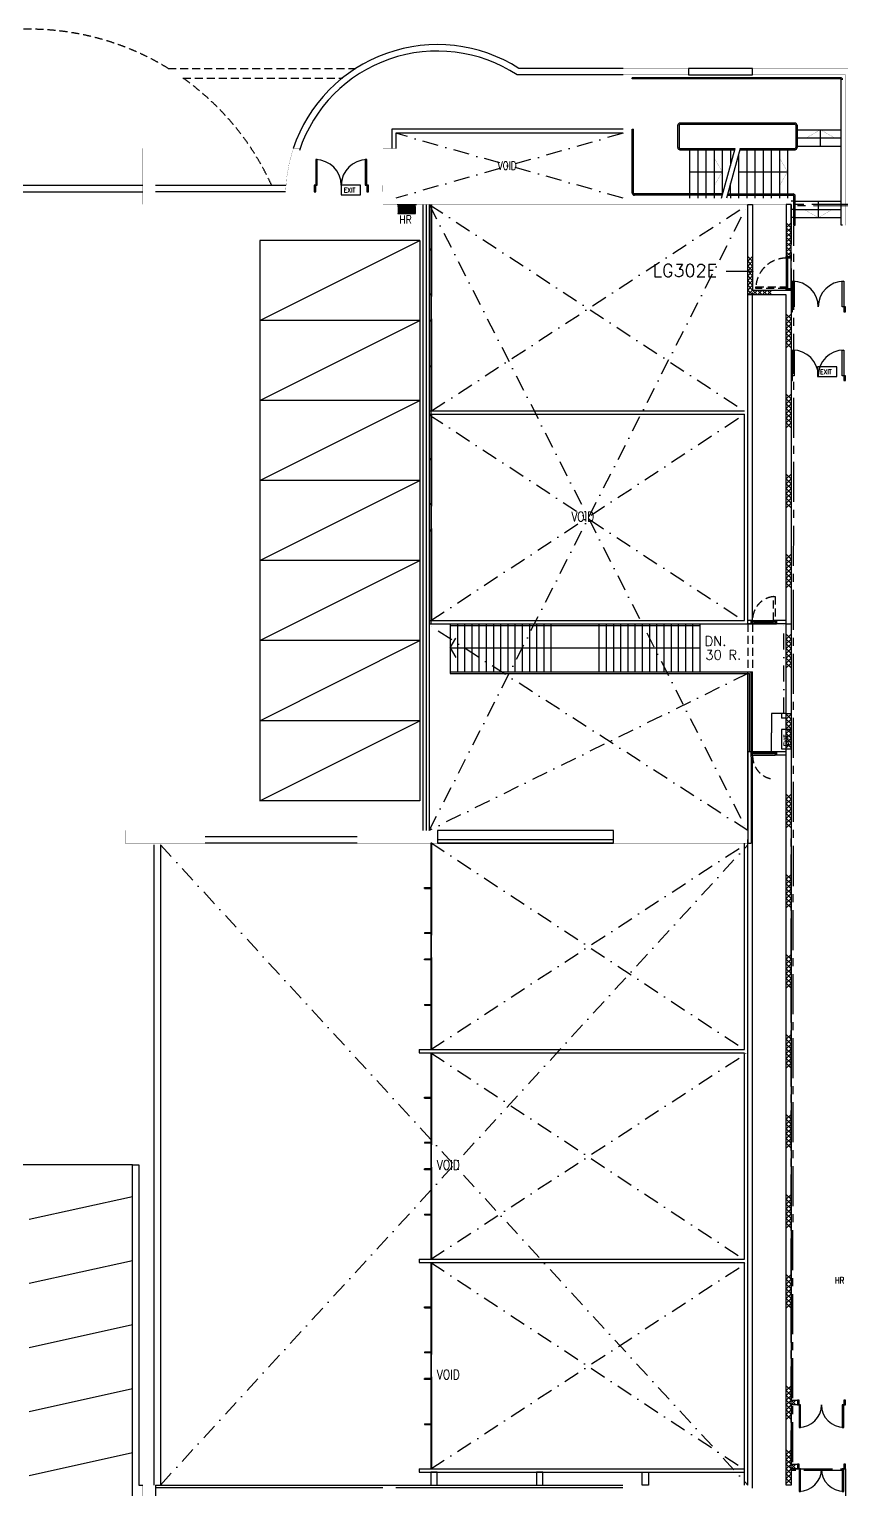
# Model space of a CAD drawing. Extents: x -163002 to 22103, y -103500 to 51643.
# Drawn here: x -102000 to -76615, y -72649 to -27025 of the extents above; entities that cross this region are included whole.
import ezdxf
from ezdxf.enums import TextEntityAlignment as Align

# ---------------------------------------------------------------- set-up
doc = ezdxf.new("R2010")
doc.units = 0
doc.header["$LTSCALE"] = 1000
doc.header["$MEASUREMENT"] = 0
for name, pattern in [('s1113a$0$CENTER', [2, 1.25, -0.25, 0.25, -0.25]), ('s1113a$0$DASHDOT', [1, 0.5, -0.25, 0, -0.25]), ('s1113a$0$HIDDEN', [0.375, 0.25, -0.125])]:
    doc.linetypes.add(name, pattern=pattern)
doc.layers.get('0').update_dxf_attribs({"linetype": 'CONTINUOUS'})
doc.layers.get('DEFPOINTS').update_dxf_attribs({"linetype": 'CONTINUOUS'})
for name, color, linetype in [('s1113a$0$20', 1, 'CONTINUOUS'), ('s1113a$0$22', 14, 'CONTINUOUS'), ('s1113a$0$23', 14, 'CONTINUOUS'), ('s1113a$0$25', 7, 'CONTINUOUS'), ('s1113a$0$30', 7, 'CONTINUOUS'), ('s1113a$0$31', 7, 'CONTINUOUS'), ('s1113a$0$48', 2, 'CONTINUOUS'), ('s1113a$0$5', 7, 'CONTINUOUS'), ('s1113a$0$56', 7, 'CONTINUOUS'), ('s1113a$0$6', 7, 'CONTINUOUS'), ('s1113a$0$7', 7, 'CONTINUOUS'), ('s1113a$0$DIM', 9, 'CONTINUOUS'), ('s1113a$0$EX-HID', 1, 's1113a$0$HIDDEN'), ('s1113a$0$EX-WAL', 7, 'CONTINUOUS'), ('s1113a$0$F-SHUT', 7, 's1113a$0$DASHDOT'), ('s1113a$0$GLASS', 11, 'CONTINUOUS'), ('s1113a$0$NEW-DR', 3, 'CONTINUOUS'), ('s1113a$0$NEW-PART', 4, 'CONTINUOUS'), ('s1113a$0$NEW-STAIR', 15, 'CONTINUOUS'), ('s1113a$0$OLD-PAR', 9, 'CONTINUOUS'), ('s1113a$0$OUT', 1, 'CONTINUOUS'), ('s1113a$0$ROOM-NO', 4, 'CONTINUOUS'), ('s1113a$0$VOID-MK', 1, 's1113a$0$DASHDOT'), ('s1113a$0$WALL-OUT', 2, 'CONTINUOUS')]:
    doc.layers.add(name, color=color, linetype=linetype)
doc.styles.add('s1113a$0$STANDARD', font='SIMPLEX')
doc.styles.get("Standard").update_dxf_attribs({"font": 'SIMPLEX'})
doc.dimstyles.get("Standard").update_dxf_attribs({"dimtxt": 0.18, "dimasz": 0.18, "dimexe": 0.18, "dimexo": 0.0625, "dimgap": 0.09, "dimtad": 0, "dimtih": 1, "dimtoh": 1, "dimdec": 4, "dimzin": 0, "dimdsep": 46, "dimtxsty": 'Standard', "dimcen": 0.09, "dimadec": 0, "dimazin": 0, "dimtfac": 1, "dimtdec": 4, "dimtofl": 0, "dimtmove": 0, "dimatfit": 3, "dimfxl": 1, "dimtolj": 1, "dimtzin": 0, "dimarcsym": 0})

# ---------------------------------------------------------------- blocks, each defined once
blk = doc.blocks.new('s1113a$0$D1500B')
at = {"layer": 's1113a$0$30', "color": 11, "linetype": 'Continuous'}
for points in [[(0.05, 0.15), (0.1, 0.15), (0.1, 0.85), (0.05, 0.85)], [(1.4, 0.15), (1.45, 0.15), (1.45, 0.85), (1.4, 0.85)], [(0, 0), (0.05, 0), (0.05, 0.15), (0, 0.15)], [(1.45, 0), (1.5, 0), (1.5, 0.15), (1.45, 0.15)]]:
    blk.add_lwpolyline(points, close=True, dxfattribs=at)
for centre, start, end in [((0.05, 0.15), 0, 90), ((1.450002, 0.15), 90, 180)]:
    blk.add_arc(centre, 0.700001, start, end, dxfattribs=at)
blk = doc.blocks.new('s1113a$0$D1700B')
at = {"layer": 's1113a$0$30', "color": 11, "linetype": 'Continuous'}
for points in [[(0.05, 0.15), (0.05, 0.95), (0.1, 0.95), (0.1, 0.15)], [(1.6, 0.15), (1.6, 0.95), (1.65, 0.95), (1.65, 0.15)], [(0, 0.15), (0, 0), (0.05, 0), (0.05, 0.15)], [(1.65, 0.15), (1.65, 0), (1.7, 0), (1.7, 0.15)]]:
    blk.add_lwpolyline(points, close=True, dxfattribs=at)
for centre, start, end in [((0.05, 0.150001), 0, 90), ((1.65001, 0.150001), 90, 180)]:
    blk.add_arc(centre, 0.800005, start, end, dxfattribs=at)
blk = doc.blocks.new('s1113a$0$HR')
at = {"layer": 's1113a$0$56', "color": 1, "linetype": 'Continuous'}
for p, q in [((-0.3, 0), (0.3, 0)), ((0.249, -0.0595), (-0.2491, -0.0671)), ((0.249, -0.0863), (-0.2491, -0.0939)), ((0.249, -0.1131), (-0.2491, -0.1207)), ((0.249, -0.1399), (-0.2491, -0.1475)), ((0.249, -0.1667), (-0.2491, -0.1743)), ((-0.2491, -0.201), (0.249, -0.1934)), ((0.249, -0.2202), (-0.2491, -0.2278)), ((0.249, -0.247), (-0.2491, -0.2546))]:
    blk.add_line(p, q, dxfattribs=at)
for points in [[(-0.275, -0.0575), (-0.275, -0.045), (0.275, -0.045), (0.275, -0.0575)], [(0.275, -0.2575), (0.275, -0.27), (-0.275, -0.27), (-0.275, -0.2575)], [(0.02, -0.0001), (0.02, -0.045), (-0.03, -0.045), (-0.03, -0.0001)]]:
    blk.add_lwpolyline(points, close=True, dxfattribs=at)
for centre, start, end in [((-0.2491, -0.08055), 89.999978, 269.999972), ((-0.2491, -0.107336), 89.999978, 269.999972), ((-0.2491, -0.134122), 89.999978, 269.999972), ((-0.2491, -0.160907), 89.999978, 269.999972), ((-0.2491, -0.187693), 89.999978, 269.999972), ((-0.2491, -0.214479), 89.999978, 269.999972), ((-0.2491, -0.241265), 89.999978, 269.999972), ((0.249, -0.07295), 270.000025, 90.000019), ((0.249, -0.099736), 270.000025, 90.000019), ((0.249, -0.126522), 270.000025, 90.000019), ((0.249, -0.153307), 270.000025, 90.000019), ((0.249, -0.180093), 270.000025, 90.000019), ((0.249, -0.206879), 270.000025, 90.000019), ((0.249, -0.233665), 270.000025, 90.000019)]:
    blk.add_arc(centre, 0.013393, start, end, dxfattribs=at)
blk = doc.blocks.new('s1113a$0$EXIT')
at = {"layer": 's1113a$0$56', "color": 1, "linetype": 'Continuous'}
blk.add_lwpolyline([(0, 0), (0.6, 0), (0.6, 0.3), (0, 0.3)], close=True, dxfattribs=at)
at = {"layer": 's1113a$0$56', "color": 1, "linetype": 'Continuous', "style": 's1113a$0$STANDARD', "width": 0.8}
blk.add_text('EXIT', height=0.15, dxfattribs=at).set_placement((0.0816, 0.0747))
blk = doc.blocks.new('s1113a$0$D1700A')
at = {"layer": 's1113a$0$30', "color": 14, "linetype": 'Continuous'}
for points in [[(0.05, 0.2), (0.1, 0.2), (0.1, 1), (0.05, 1)], [(1.6, 0.2), (1.65, 0.2), (1.65, 1), (1.6, 1)], [(0, 0), (0.05, 0), (0.05, 0.2), (0, 0.2)], [(1.65, 0), (1.7, 0), (1.7, 0.2), (1.65, 0.2)]]:
    blk.add_lwpolyline(points, close=True, dxfattribs=at)
for centre, start, end in [((0.05, 0.2), 0, 90), ((1.650003, 0.2), 90, 180)]:
    blk.add_arc(centre, 0.800001, start, end, dxfattribs=at)
blk = doc.blocks.new('*D28')
at = {"color": 0, "linetype": 'ByBlock', "transparency": 16777216}
for p, q in [((-78500, -48400), (-78809, -48400)), ((-78809, -48400), (-78809, -49000)), ((-78809, -49600), (-78809, -49000)), ((-78500, -49600), (-78809, -49600))]:
    blk.add_line(p, q, dxfattribs=at)
for points in [[(-78809, -48400), (-78809, -48400), (-78809, -48400)], [(-78809, -49600), (-78809, -49600), (-78809, -49600)]]:
    blk.add_solid(points, dxfattribs=at)
at = {"layer": 'DEFPOINTS', "color": 0, "linetype": 'ByBlock', "transparency": 16777216}
for p in [(-78500, -48400), (-78809, -49600), (-78500, -49600)]:
    blk.add_point(p, dxfattribs=at)
at = {"color": 0, "linetype": 'ByBlock', "transparency": 16777216, "style": 's1113a$0$STANDARD'}
blk.add_text('1200', height=0.18, dxfattribs=at).set_placement((-78809, -49000), align=Align.MIDDLE_CENTER)
blk = doc.blocks.new('s1113a')
at = {"layer": 's1113a$0$20', "color": 14, "linetype": 'Continuous'}
for p, q in [((-79549.9, -35324.9), (-79549.9, -32499.9)), ((-79549.9, -32499.9), (-79399.9, -32499.9)), ((-79399.9, -32499.9), (-79399.9, -35174.9)), ((-78349.9, -35324.9), (-79549.9, -35324.9)), ((-79399.9, -35174.9), (-78199.9, -35174.9)), ((-78349.9, -72499.9), (-78349.9, -35324.9)), ((-78199.9, -35174.9), (-78199.9, -52149.8)), ((-78199.9, -52149.8), (-78199.9, -69849.9)), ((-78199.9, -69849.9), (-77999.9, -69849.9)), ((-77999.9, -69999.9), (-78199.9, -69999.9)), ((-78199.9, -69999.9), (-78199.9, -71849.9)), ((-77999.9, -69849.9), (-77999.9, -69999.9)), ((-78199.9, -71849.9), (-77999.9, -71849.9)), ((-77999.9, -71999.9), (-78199.9, -71999.9)), ((-78199.9, -71999.9), (-78199.9, -72499.9)), ((-77999.9, -71849.9), (-77999.9, -71999.9)), ((-78199.9, -72499.9), (-78349.9, -72499.9))]:
    blk.add_line(p, q, dxfattribs=at)
at = {"layer": 's1113a$0$20', "color": 14, "linetype": 'Continuous', "const_width": 5}
for points in [[(-81399.8, -28249.9), (-83449.7, -28249.9), (-83449.7, -28449.9), (-81399.8, -28449.9)], [(-76299.6, -32299.9), (-76299.9, -32299.9), (-76299.9, -28249.9), (-79399.8, -28249.9)], [(-76299.6, -32499.9), (-76299.7, -32499.9), (-76299.7, -33149.9), (-76499.7, -33149.9), (-76499.7, -28449.9), (-79399.8, -28449.9)], [(-83449.7, -30149.9), (-83249.7, -30149.9), (-83249.7, -32299.9), (-78199.9, -32299.9), (-78199.9, -32499.9), (-90550.1, -32499.9), (-90550.1, -32299.9), (-83449.7, -32299.9), (-83449.7, -30149.9)], [(-93990.5, -32099.9), (-93100.1, -32099.9), (-93100.1, -31899.9), (-93550.1, -31899.9), (-93550.1, -30749.9), (-93749.5, -30749.9)]]:
    blk.add_lwpolyline(points, dxfattribs=at)
at = {"layer": 's1113a$0$20', "color": 14, "linetype": 'Continuous'}
for points in [[(-81399.9, -28450.3), (-79404.6, -28450.3), (-79404.6, -28250.1), (-81399.9, -28250.1)], [(-78349.9, -34124.9), (-78199.9, -34124.9), (-78199.9, -32499.9), (-78349.9, -32499.9)]]:
    blk.add_lwpolyline(points, close=True, dxfattribs=at)
at = {"layer": 's1113a$0$20', "color": 14, "linetype": 'Continuous', "const_width": 5}
for points in [[(-80649.9, -28450.3), (-80899.9, -28450.3), (-80899.9, -28250.3), (-80649.9, -28250.3)], [(-79899.9, -28450.3), (-80149.9, -28450.3), (-80149.9, -28250.3), (-79899.9, -28250.3)], [(-91400.1, -31899.9), (-90950.1, -31899.9), (-90950.1, -32099.9), (-91400.1, -32099.9)], [(-83250, -74099.9), (-83250.1, -72699.9), (-78199.9, -72699.9), (-78199.9, -72499.9), (-83450.1, -72499.9), (-83449.9, -74099.9)]]:
    blk.add_lwpolyline(points, close=True, dxfattribs=at)
blk.add_lwpolyline([(-93749.461, -30749.9, 0.072665), (-93990.527, -32099.9, 0.072665)], format="xyb", dxfattribs=at)
at = {"layer": 's1113a$0$22', "color": 14, "linetype": 'Continuous'}
for p, q in [((-78049.9, -69999.9), (-78199.9, -69849.9)), ((-78049.9, -69849.9), (-78199.9, -69999.9)), ((-78049.9, -71999.9), (-78199.9, -71849.9)), ((-78049.9, -71849.9), (-78199.9, -71999.9))]:
    blk.add_line(p, q, dxfattribs=at)
for points in [[(-78199.9, -34124.9), (-78349.9, -33974.9), (-78199.9, -33824.9), (-78349.9, -33674.9), (-78199.9, -33524.9), (-78349.9, -33374.9), (-78199.9, -33224.9), (-78349.9, -33074.9)], [(-78349.9, -34124.9), (-78199.9, -33974.9), (-78349.9, -33824.9), (-78199.9, -33674.9), (-78349.9, -33524.9), (-78199.9, -33374.9), (-78349.9, -33224.9), (-78199.9, -33074.9)], [(-79399.9, -35174.9), (-79549.9, -35024.9), (-79399.9, -34874.9), (-79549.9, -34724.9), (-79399.9, -34574.9), (-79549.9, -34424.9), (-79399.9, -34274.9), (-79549.9, -34124.9)], [(-79549.9, -35174.9), (-79399.9, -35024.9), (-79549.9, -34874.9), (-79399.9, -34724.9), (-79549.9, -34574.9), (-79399.9, -34424.9), (-79549.9, -34274.9), (-79399.9, -34124.9)], [(-79549.9, -35174.9), (-79399.9, -35324.9), (-79249.9, -35174.9), (-79099.9, -35324.9), (-78949.9, -35174.9), (-78799.9, -35324.9)], [(-79549.9, -35324.9), (-79399.9, -35174.9), (-79249.9, -35324.9), (-79099.9, -35174.9), (-78949.9, -35324.9), (-78799.9, -35174.9)], [(-78349.9, -35924.9), (-78199.9, -36074.9), (-78349.9, -36224.9), (-78199.9, -36374.9), (-78349.9, -36524.9), (-78199.9, -36674.9), (-78349.9, -36824.9), (-78199.9, -36974.9)], [(-78199.9, -35924.9), (-78349.9, -36074.9), (-78199.9, -36224.9), (-78349.9, -36374.9), (-78199.9, -36524.9), (-78349.9, -36674.9), (-78199.9, -36824.9), (-78349.9, -36974.9)], [(-78349.9, -38424.9), (-78199.9, -38574.9), (-78349.9, -38724.9), (-78199.9, -38874.9), (-78349.9, -39024.9), (-78199.9, -39174.9), (-78349.9, -39324.9), (-78199.9, -39474.9)], [(-78199.9, -38424.9), (-78349.9, -38574.9), (-78199.9, -38724.9), (-78349.9, -38874.9), (-78199.9, -39024.9), (-78349.9, -39174.9), (-78199.9, -39324.9), (-78349.9, -39474.9)], [(-78349.9, -40924.9), (-78199.9, -41074.9), (-78349.9, -41224.9), (-78199.9, -41374.9), (-78349.9, -41524.9), (-78199.9, -41674.9), (-78349.9, -41824.9), (-78199.9, -41974.9)], [(-78199.9, -40924.9), (-78349.9, -41074.9), (-78199.9, -41224.9), (-78349.9, -41374.9), (-78199.9, -41524.9), (-78349.9, -41674.9), (-78199.9, -41824.9), (-78349.9, -41974.9)], [(-78349.9, -43424.9), (-78199.9, -43574.9), (-78349.9, -43724.9), (-78199.9, -43874.9), (-78349.9, -44024.9), (-78199.9, -44174.9), (-78349.9, -44324.9), (-78199.9, -44474.9)], [(-78199.9, -43424.9), (-78349.9, -43574.9), (-78199.9, -43724.9), (-78349.9, -43874.9), (-78199.9, -44024.9), (-78349.9, -44174.9), (-78199.9, -44324.9), (-78349.9, -44474.9)], [(-78349.9, -45924.9), (-78199.9, -46074.9), (-78349.9, -46224.9), (-78199.9, -46374.9), (-78349.9, -46524.9), (-78199.9, -46674.9), (-78349.9, -46824.9), (-78199.9, -46974.9)], [(-78199.9, -45924.9), (-78349.9, -46074.9), (-78199.9, -46224.9), (-78349.9, -46374.9), (-78199.9, -46524.9), (-78349.9, -46674.9), (-78199.9, -46824.9), (-78349.9, -46974.9)], [(-78349.9, -48424.9), (-78199.9, -48574.9), (-78349.9, -48724.9), (-78199.9, -48874.9), (-78349.9, -49024.9), (-78199.9, -49174.9), (-78349.9, -49324.9), (-78199.9, -49474.9)], [(-78199.9, -48424.9), (-78349.9, -48574.9), (-78199.9, -48724.9), (-78349.9, -48874.9), (-78199.9, -49024.9), (-78349.9, -49174.9), (-78199.9, -49324.9), (-78349.9, -49474.9)], [(-78349.9, -50924.9), (-78199.9, -51074.9), (-78349.9, -51224.9), (-78199.9, -51374.9), (-78349.9, -51524.9), (-78199.9, -51674.9), (-78349.9, -51824.9), (-78199.9, -51974.9)], [(-78199.9, -50924.9), (-78349.9, -51074.9), (-78199.9, -51224.9), (-78349.9, -51374.9), (-78199.9, -51524.9), (-78349.9, -51674.9), (-78199.9, -51824.9), (-78349.9, -51974.9)], [(-78349.9, -53424.9), (-78199.9, -53574.9), (-78349.9, -53724.9), (-78199.9, -53874.9), (-78349.9, -54024.9), (-78199.9, -54174.9), (-78349.9, -54324.9), (-78199.9, -54474.9)], [(-78199.9, -53424.9), (-78349.9, -53574.9), (-78199.9, -53724.9), (-78349.9, -53874.9), (-78199.9, -54024.9), (-78349.9, -54174.9), (-78199.9, -54324.9), (-78349.9, -54474.9)], [(-78349.9, -55924.9), (-78199.9, -56074.9), (-78349.9, -56224.9), (-78199.9, -56374.9), (-78349.9, -56524.9), (-78199.9, -56674.9), (-78349.9, -56824.9), (-78199.9, -56974.9)], [(-78199.9, -55924.9), (-78349.9, -56074.9), (-78199.9, -56224.9), (-78349.9, -56374.9), (-78199.9, -56524.9), (-78349.9, -56674.9), (-78199.9, -56824.9), (-78349.9, -56974.9)], [(-78349.9, -58424.9), (-78199.9, -58574.9), (-78349.9, -58724.9), (-78199.9, -58874.9), (-78349.9, -59024.9), (-78199.9, -59174.9), (-78349.9, -59324.9), (-78199.9, -59474.9)], [(-78199.9, -58424.9), (-78349.9, -58574.9), (-78199.9, -58724.9), (-78349.9, -58874.9), (-78199.9, -59024.9), (-78349.9, -59174.9), (-78199.9, -59324.9), (-78349.9, -59474.9)], [(-78349.9, -60924.9), (-78199.9, -61074.9), (-78349.9, -61224.9), (-78199.9, -61374.9), (-78349.9, -61524.9), (-78199.9, -61674.9), (-78349.9, -61824.9), (-78199.9, -61974.9)], [(-78199.9, -60924.9), (-78349.9, -61074.9), (-78199.9, -61224.9), (-78349.9, -61374.9), (-78199.9, -61524.9), (-78349.9, -61674.9), (-78199.9, -61824.9), (-78349.9, -61974.9)], [(-78349.9, -63424.9), (-78199.9, -63574.9), (-78349.9, -63724.9), (-78199.9, -63874.9), (-78349.9, -64024.9), (-78199.9, -64174.9), (-78349.9, -64324.9), (-78199.9, -64474.9)], [(-78199.9, -63424.9), (-78349.9, -63574.9), (-78199.9, -63724.9), (-78349.9, -63874.9), (-78199.9, -64024.9), (-78349.9, -64174.9), (-78199.9, -64324.9), (-78349.9, -64474.9)], [(-78349.9, -65924.9), (-78199.9, -66074.9), (-78349.9, -66224.9), (-78199.9, -66374.9), (-78349.9, -66524.9), (-78199.9, -66674.9), (-78349.9, -66824.9), (-78199.9, -66974.9)], [(-78199.9, -65924.9), (-78349.9, -66074.9), (-78199.9, -66224.9), (-78349.9, -66374.9), (-78199.9, -66524.9), (-78349.9, -66674.9), (-78199.9, -66824.9), (-78349.9, -66974.9)], [(-78199.9, -70449.9), (-78349.9, -70299.9), (-78199.9, -70149.9), (-78349.9, -69999.9), (-78199.9, -69849.9), (-78349.9, -69699.9), (-78199.9, -69549.9), (-78349.9, -69399.9)], [(-78349.9, -70449.9), (-78199.9, -70299.9), (-78349.9, -70149.9), (-78199.9, -69999.9), (-78349.9, -69849.9), (-78199.9, -69699.9), (-78349.9, -69549.9), (-78199.9, -69399.9)], [(-78199.9, -72449.9), (-78349.9, -72299.9), (-78199.9, -72149.9), (-78349.9, -71999.9), (-78199.9, -71849.9), (-78349.9, -71699.9), (-78199.9, -71549.9), (-78349.9, -71399.9)], [(-78349.9, -72449.9), (-78199.9, -72299.9), (-78349.9, -72149.9), (-78199.9, -71999.9), (-78349.9, -71849.9), (-78199.9, -71699.9), (-78349.9, -71549.9), (-78199.9, -71399.9)]]:
    blk.add_lwpolyline(points, dxfattribs=at)
at = {"layer": 's1113a$0$23', "color": 14, "linetype": 's1113a$0$HIDDEN'}
for p, q in [((-97654.6, -28249.9), (-91798.6, -28249.9)), ((-97199, -28549.9), (-92217.4, -28549.9))]:
    blk.add_line(p, q, dxfattribs=at)
at = {"layer": 's1113a$0$23', "color": 14, "linetype": 'Continuous'}
for p, q in [((-83449.7, -28249.9), (-86701.2, -28249.9)), ((-83449.7, -28449.9), (-86760.2, -28449.9)), ((-105549.9, -31899.9), (-98449.9, -31899.9)), ((-98049.9, -31899.9), (-93980, -31899.9)), ((-105549.9, -32099.9), (-98449.9, -32099.9)), ((-93990.5, -32099.9), (-98049.9, -32099.9)), ((-89699.9, -32499.9), (-89699.9, -52049.9)), ((-89499.9, -32499.9), (-89499.9, -52049.9)), ((-91749.9, -52249.9), (-96499.9, -52249.9)), ((-91749.9, -52449.9), (-96499.9, -52449.9)), ((-98099.9, -72499.9), (-98099.9, -52499.9)), ((-97899.9, -52499.9), (-97899.9, -72499.9)), ((-98049.9, -72499.9), (-83450.1, -72499.9)), ((-98049.9, -72574.9), (-90949.9, -72574.9)), ((-90549.9, -72574.9), (-83450.1, -72574.9))]:
    blk.add_line(p, q, dxfattribs=at)
at = {"layer": 's1113a$0$23', "color": 14, "linetype": 's1113a$0$DASHDOT'}
for p, q in [((-83449.7, -32299.9), (-90550.1, -30274.9)), ((-83449.7, -30274.9), (-90550.1, -32299.9)), ((-89499.9, -32499.9), (-79549.9, -52099.9)), ((-89499.9, -52049.9), (-79549.9, -32499.9)), ((-97899.9, -72499.9), (-79549.9, -52499.9)), ((-97899.9, -52499.9), (-79549.9, -72499.9))]:
    blk.add_line(p, q, dxfattribs=at)
at = {"layer": 's1113a$0$23', "color": 14, "linetype": 'Continuous'}
for points in [[(-83449.7, -30149.9), (-90675.1, -30149.9), (-90675.1, -30749.9)], [(-83449.7, -30274.9), (-90550.1, -30274.9), (-90549.9, -30749.9)], [(-98449.9, -74249.9), (-98774.9, -74249.9), (-98774.9, -62499.9), (-98574.9, -62499.9)], [(-98574.9, -62499.9), (-98574.9, -72499.9), (-98449.9, -72499.9)]]:
    blk.add_lwpolyline(points, dxfattribs=at)
at = {"layer": 's1113a$0$23', "color": 14, "linetype": 's1113a$0$HIDDEN'}
for start, end in [(58.512383, 121.487608), (24.459722, 54.755069)]:
    blk.add_arc((-101999.9, -35344.259), 8319.359, start, end, dxfattribs=at)
at = {"layer": 's1113a$0$23', "color": 14, "linetype": 'Continuous'}
for radius, start in [(4743, 57.495378), (4543, 56.767303)]:
    blk.add_arc((-89249.9, -32249.9), radius, start, 161.563375, dxfattribs=at)
at = {"layer": 's1113a$0$25', "color": 10, "linetype": 'Continuous'}
for p, q in [((-76654.5, -28540.1), (-83159.7, -28539.4)), ((-83159.7, -28579.4), (-83159.7, -28539.4)), ((-76654.5, -28580.1), (-83159.7, -28579.4)), ((-76629.7, -33149.9), (-76629.7, -28605.1)), ((-81739.5, -30724.8), (-81739.5, -30024.8)), ((-81699.5, -30024.8), (-81699.5, -30724.8)), ((-78075, -29959.8), (-81674.5, -29959.8)), ((-78075, -29999.8), (-81674.5, -29999.8)), ((-78050, -30024.8), (-78050, -30724.8)), ((-78010, -30024.8), (-78010, -30724.8)), ((-83159.7, -32144.8), (-83159.7, -30149.9)), ((-83159.7, -30149.9), (-83119.7, -30149.9)), ((-83119.7, -32144.8), (-83119.7, -30149.9)), ((-78010, -30164.8), (-76629.5, -30164.8)), ((-78010, -30419.8), (-76629.5, -30419.8)), ((-77281.7, -30674.8), (-77281.7, -30164.8)), ((-81674.5, -30749.8), (-79948, -30749.8)), ((-81674.5, -30789.8), (-79959, -30789.8)), ((-81369.5, -30789.8), (-81369.5, -32169.8)), ((-81114.5, -30789.8), (-81114.5, -32169.8)), ((-80859.5, -30789.8), (-80859.5, -32169.8)), ((-80604.5, -30789.8), (-80604.5, -32169.8)), ((-80374, -32299.8), (-79948, -30749.8)), ((-80349.5, -30789.8), (-80349.5, -32169.8)), ((-79792.7, -30749.8), (-80218.7, -32299.9)), ((-80094.5, -30789.8), (-80094.5, -31282.8)), ((-79839.5, -30920.1), (-79839.5, -32169.8)), ((-79803.7, -30789.8), (-78075, -30789.8)), ((-79792.7, -30749.8), (-78075, -30749.8)), ((-79584.5, -30789.8), (-79584.5, -32169.8)), ((-79329.5, -30789.8), (-79329.5, -32169.8)), ((-79074.5, -30789.8), (-79074.5, -32169.8)), ((-78819.5, -30789.8), (-78819.5, -32169.8)), ((-78564.5, -30789.8), (-78564.5, -32169.8)), ((-78309.5, -30789.8), (-78309.5, -32169.8)), ((-78010, -30674.8), (-76629.5, -30674.8)), ((-81369.5, -31479.8), (-80349.5, -31479.8)), ((-79839.5, -31479.8), (-78309.5, -31479.8)), ((-80094.5, -32169.8), (-80094.5, -31848)), ((-80338.3, -32169.8), (-83094.7, -32169.8)), ((-80349.3, -32209.8), (-83094.7, -32209.8)), ((-81369.5, -32209.8), (-81369.5, -32299.8)), ((-81114.5, -32209.8), (-81114.5, -32299.8)), ((-80859.5, -32209.8), (-80859.5, -32299.8)), ((-80604.5, -32209.8), (-80604.5, -32299.8)), ((-80193.9, -32209.8), (-78134.9, -32209.8)), ((-80182.9, -32169.8), (-78134.9, -32169.8)), ((-80094.5, -32209.8), (-80094.5, -32299.8)), ((-79839.5, -32209.8), (-79839.5, -32299.8)), ((-79584.5, -32209.8), (-79584.5, -32299.8)), ((-79329.5, -32209.8), (-79329.5, -32299.8)), ((-79074.5, -32209.8), (-79074.5, -32299.8)), ((-78819.5, -32209.8), (-78819.5, -32299.8)), ((-78564.5, -32209.8), (-78564.5, -32299.8)), ((-78309.5, -32209.8), (-78309.5, -32299.8)), ((-78109.9, -33149.9), (-78109.9, -32234.8)), ((-78069.9, -33149.9), (-78069.9, -32234.8)), ((-78109.9, -32399.9), (-78199.9, -32399.9)), ((-78109.9, -32654.9), (-78199.9, -32654.9)), ((-78069.9, -32399.9), (-76629.7, -32399.9)), ((-78069.9, -32654.9), (-76629.7, -32654.9)), ((-77349.7, -32399.8), (-77349.6, -32909.9)), ((-78109.9, -32909.9), (-78199.9, -32909.9)), ((-78109.9, -33149.9), (-78069.9, -33149.9)), ((-78069.9, -32909.9), (-76629.7, -32909.9)), ((-78029.9, -32909.9), (-77739.9, -32909.9)), ((-76589.7, -33149.9), (-76629.7, -33149.9)), ((-98774.9, -62499.9), (-109774.9, -62499.9)), ((-101999.6, -64199.8), (-98774.9, -63483.2)), ((-101999.6, -66199.8), (-98774.9, -65483.2)), ((-101999.6, -68199.8), (-98774.9, -67483.2)), ((-101999.6, -70199.8), (-98774.9, -69483.2)), ((-101999.6, -72199.8), (-98774.9, -71483.2))]:
    blk.add_line(p, q, dxfattribs=at)
at = {"layer": 's1113a$0$25', "color": 10, "linetype": 'Continuous', "const_width": 5}
for points in [[(-77281.7, -30164.8), (-77714.7, -30414.8)], [(-77281.7, -30164.8), (-76848.7, -30414.8)], [(-80599.5, -31046.8), (-80349.5, -31479.8)], [(-80599.5, -31912.8), (-80349.5, -31479.8)], [(-78559.5, -31046.8), (-78309.5, -31479.8)], [(-78559.5, -31912.8), (-78309.5, -31479.8)], [(-77782.6, -32659.9), (-77349.6, -32909.9)], [(-76916.6, -32659.9), (-77349.6, -32909.9)]]:
    blk.add_lwpolyline(points, dxfattribs=at)
at = {"layer": 's1113a$0$25', "color": 10, "linetype": 'Continuous'}
for centre, radius, start, end in [((-76654.5, -28605.097), 25, 359.999997, 89.994378), ((-76654.5, -28605.1), 65, 0, 89.994261), ((-81674.5, -30024.8), 65, 90, 180), ((-81674.5, -30024.8), 25, 90, 180), ((-78075, -30024.8), 65, 0, 90), ((-78075, -30024.8), 25, 0, 90), ((-81674.5, -30724.8), 65, 180, 270), ((-81674.5, -30724.8), 25, 180, 270), ((-78075, -30724.8), 25, 270, 0), ((-78075, -30724.8), 65, 270, 0), ((-83094.7, -32144.8), 65, 180, 270), ((-83094.7, -32144.8), 25, 180, 270), ((-78134.9, -32234.8), 65, 0, 90), ((-78134.9, -32234.8), 25, 0, 90)]:
    blk.add_arc(centre, radius, start, end, dxfattribs=at)
at = {"layer": 's1113a$0$30', "color": 2, "linetype": 'Continuous'}
for points in [[(-78349.9, -34124.9), (-78199.9, -34124.9), (-78199.9, -34174.9), (-78349.9, -34174.9)], [(-78349.9, -35124.9), (-78199.9, -35124.9), (-78199.9, -34174.9), (-78349.9, -34174.9)], [(-78349.9, -35124.9), (-78299.9, -35124.9), (-78299.9, -34174.9), (-78349.9, -34174.9)], [(-78349.9, -35124.9), (-78199.9, -35124.9), (-78199.9, -35174.9), (-78349.9, -35174.9)]]:
    blk.add_lwpolyline(points, close=True, dxfattribs=at)
at = {"layer": 's1113a$0$30', "color": 2, "linetype": 's1113a$0$HIDDEN'}
blk.add_lwpolyline([(-78349.9, -35124.9), (-79299.9, -35124.9), (-79299.9, -35074.9), (-78349.9, -35074.9)], close=True, dxfattribs=at)
blk.add_arc((-78349.9, -35124.9), 950, 90, 180, dxfattribs=at)
at = {"layer": 's1113a$0$31', "color": 1}
blk.add_line((-78199.9, -49549.9), (-78199.9, -49599.9), dxfattribs=at)
at = {"layer": 's1113a$0$5', "color": 1, "linetype": 'Continuous'}
for points in [[(-89800.1, -33624.9), (-89800.1, -36124.9), (-94800.1, -36124.9), (-89800.1, -33624.9), (-94800.1, -33624.9), (-94800.1, -36124.9)], [(-89800.1, -36124.9), (-89800.1, -38624.9), (-94800.1, -38624.9), (-89800.1, -36124.9), (-94800.1, -36124.9), (-94800.1, -38624.9)], [(-89800.1, -38624.9), (-89800.1, -41124.9), (-94800.1, -41124.9), (-89800.1, -38624.9), (-94800.1, -38624.9), (-94800.1, -41124.9)], [(-89800.1, -41124.9), (-89800.1, -43624.9), (-94800.1, -43624.9), (-89800.1, -41124.9), (-94800.1, -41124.9), (-94800.1, -43624.9)], [(-89800.1, -43624.9), (-89800.1, -46124.9), (-94800.1, -46124.9), (-89800.1, -43624.9), (-94800.1, -43624.9), (-94800.1, -46124.9)], [(-89800.1, -46124.9), (-89800.1, -48624.9), (-94800.1, -48624.9), (-89800.1, -46124.9), (-94800.1, -46124.9), (-94800.1, -48624.9)], [(-89800.1, -48624.9), (-89800.1, -51124.9), (-94800.1, -51124.9), (-89800.1, -48624.9), (-94800.1, -48624.9), (-94800.1, -51124.9)]]:
    blk.add_lwpolyline(points, dxfattribs=at)
at = {"layer": 's1113a$0$6', "color": 14, "linetype": 'Continuous'}
blk.add_line((-98049.9, -72499.9), (-98049.9, -74249.9), dxfattribs=at)
at = {"layer": 's1113a$0$6', "color": 14, "linetype": 'Continuous', "const_width": 5}
for points in [[(-98449.9, -30745.6), (-98049.9, -30745.6)], [(-98449.9, -32495.6), (-98449.9, -30745.6)], [(-98449.9, -30745.6), (-98049.9, -30745.6)], [(-98049.9, -30745.6), (-98049.9, -32495.6)], [(-98049.9, -32495.6), (-98449.9, -32495.6)], [(-98449.9, -74249.9), (-98449.9, -72499.9)], [(-98449.9, -72499.9), (-98049.9, -72499.9)], [(-90949.9, -74249.9), (-90949.9, -72499.9)], [(-90949.9, -72499.9), (-90549.9, -72499.9)], [(-90549.9, -72499.9), (-90549.9, -74249.9)]]:
    blk.add_lwpolyline(points, dxfattribs=at)
for points in [[(-90549.9, -30749.9), (-90949.9, -30749.9), (-90949.9, -32499.9), (-90549.9, -32499.9)], [(-96499.9, -52449.9), (-98999.9, -52449.9), (-98999.9, -52049.9), (-96499.9, -52049.9)], [(-89249.9, -52449.9), (-91749.9, -52449.9), (-91749.9, -52049.9), (-89249.9, -52049.9)], [(-83749.9, -52449.9), (-79549.9, -52449.9), (-79549.9, -52049.9), (-83749.9, -52049.9)]]:
    blk.add_lwpolyline(points, close=True, dxfattribs=at)
at = {"layer": 's1113a$0$7', "color": 4, "linetype": 's1113a$0$CENTER'}
for points in [[(-76298.1, -32287.8), (-76299.6, -32499.9), (-78199.9, -32499.9), (-78199.9, -51999.8)], [(-76249.6, -32299.9), (-76249.6, -32549.9), (-78117.8, -32538.8), (-78156.8, -71999.9), (-76499.8, -71999.9), (-76499.8, -76099.9)], [(-76549.8, -76099.9), (-76549.8, -72049.9), (-78199.9, -72049.9), (-78199.9, -52149.8)]]:
    blk.add_lwpolyline(points, dxfattribs=at)
at = {"layer": 's1113a$0$7', "color": 14, "linetype": 'Continuous'}
blk.add_lwpolyline([(-89249.9, -52449.9), (-83749.9, -52449.9), (-83749.9, -52049.9), (-89249.9, -52049.9)], close=True, dxfattribs=at)
at = {"layer": 's1113a$0$EX-HID'}
for p, q in [((-78349.9, -69849.9), (-78349.9, -37999.9)), ((-78199.9, -37999.9), (-78199.9, -69849.9))]:
    blk.add_line(p, q, dxfattribs=at)
at = {"layer": 's1113a$0$EX-WAL'}
for p, q in [((-78349.9, -45599.9), (-78199.9, -45599.9)), ((-78349.9, -48399.9), (-78199.9, -48399.9))]:
    blk.add_line(p, q, dxfattribs=at)
at = {"layer": 's1113a$0$F-SHUT'}
blk.add_line((-78424.9, -48399.9), (-78424.9, -45599.9), dxfattribs=at)
at = {"layer": 's1113a$0$GLASS'}
for p, q in [((-89454.9, -32499.9), (-89454.9, -35374.9)), ((-89429.9, -32499.9), (-89429.9, -35374.9)), ((-89499.9, -33887.4), (-89454.9, -33887.4)), ((-89499.9, -33912.4), (-89454.9, -33912.4)), ((-89454.9, -35299.9), (-89499.9, -35299.9)), ((-89454.9, -35324.9), (-89499.9, -35324.9)), ((-89454.9, -36124.9), (-89499.9, -36124.9)), ((-89454.9, -36149.9), (-89499.9, -36149.9)), ((-89454.9, -36074.9), (-89454.9, -38949.9)), ((-89429.9, -36074.9), (-89429.9, -38949.9)), ((-89499.9, -37537.4), (-89454.9, -37537.4)), ((-89499.9, -37562.4), (-89454.9, -37562.4)), ((-89454.9, -39049.9), (-89454.9, -41924.9)), ((-89429.9, -39049.9), (-89429.9, -41924.9)), ((-89499.9, -40437.4), (-89454.9, -40437.4)), ((-89499.9, -40462.4), (-89454.9, -40462.4)), ((-89454.9, -41849.9), (-89499.9, -41849.9)), ((-89454.9, -41874.9), (-89499.9, -41874.9)), ((-89454.9, -42674.9), (-89499.9, -42674.9)), ((-89454.9, -42699.9), (-89499.9, -42699.9)), ((-89454.9, -42624.9), (-89454.9, -45499.9)), ((-89429.9, -42624.9), (-89429.9, -45499.9)), ((-89454.9, -52449.9), (-89454.9, -55324.9)), ((-89429.9, -52449.9), (-89429.9, -55324.9)), ((-89654.9, -53862.4), (-89654.9, -53837.4)), ((-89654.9, -53837.4), (-89454.9, -53837.4)), ((-89654.9, -53862.4), (-89454.9, -53862.4)), ((-89654.9, -55249.9), (-89654.9, -55274.9)), ((-89454.9, -55249.9), (-89654.9, -55249.9)), ((-89454.9, -55274.9), (-89654.9, -55274.9)), ((-89654.9, -56099.9), (-89654.9, -56074.9)), ((-89454.9, -56074.9), (-89654.9, -56074.9)), ((-89454.9, -56099.9), (-89654.9, -56099.9)), ((-89454.9, -56024.9), (-89454.9, -58899.9)), ((-89429.9, -56024.9), (-89429.9, -58899.9)), ((-89654.9, -57487.4), (-89654.9, -57512.4)), ((-89654.9, -57487.4), (-89454.9, -57487.4)), ((-89654.9, -57512.4), (-89454.9, -57512.4)), ((-89454.9, -58999.9), (-89454.9, -61874.9)), ((-89429.9, -58999.9), (-89429.9, -61874.9)), ((-89654.9, -60387.4), (-89454.9, -60387.4)), ((-89654.9, -60412.4), (-89654.9, -60387.4)), ((-89654.9, -60412.4), (-89454.9, -60412.4)), ((-89654.9, -61799.9), (-89654.9, -61824.9)), ((-89454.9, -61799.9), (-89654.9, -61799.9)), ((-89454.9, -61824.9), (-89654.9, -61824.9)), ((-89654.9, -62649.9), (-89654.9, -62624.9)), ((-89454.9, -62624.9), (-89654.9, -62624.9)), ((-89454.9, -62649.9), (-89654.9, -62649.9)), ((-89454.9, -62574.9), (-89454.9, -65449.9)), ((-89429.9, -62574.9), (-89429.9, -65449.9)), ((-89654.9, -64037.4), (-89654.9, -64062.4)), ((-89654.9, -64037.4), (-89454.9, -64037.4)), ((-89654.9, -64062.4), (-89454.9, -64062.4)), ((-89454.9, -65549.9), (-89454.9, -68424.9)), ((-89429.9, -65549.9), (-89429.9, -68424.9)), ((-89654.9, -66937.4), (-89454.9, -66937.4)), ((-89654.9, -66962.4), (-89654.9, -66937.4)), ((-89654.9, -66962.4), (-89454.9, -66962.4)), ((-89454.9, -68349.9), (-89654.9, -68349.9)), ((-89654.9, -68349.9), (-89654.9, -68374.9)), ((-89454.9, -68374.9), (-89654.9, -68374.9)), ((-89454.9, -69174.9), (-89654.9, -69174.9)), ((-89654.9, -69199.9), (-89654.9, -69174.9)), ((-89454.9, -69199.9), (-89654.9, -69199.9)), ((-89454.9, -69124.9), (-89454.9, -71999.9)), ((-89429.9, -69124.9), (-89429.9, -71999.9)), ((-89654.9, -70587.4), (-89454.9, -70587.4)), ((-89654.9, -70587.4), (-89654.9, -70612.4)), ((-89654.9, -70612.4), (-89454.9, -70612.4))]:
    blk.add_line(p, q, dxfattribs=at)
at = {"layer": 's1113a$0$GLASS', "linetype": 'Continuous'}
for p, q in [((-89429.9, -35374.9), (-89454.9, -35374.9)), ((-89429.9, -36074.9), (-89454.9, -36074.9)), ((-89429.9, -41924.9), (-89454.9, -41924.9)), ((-89429.9, -42624.9), (-89454.9, -42624.9)), ((-89429.9, -55324.9), (-89454.9, -55324.9)), ((-89429.9, -56024.9), (-89454.9, -56024.9)), ((-89429.9, -61874.9), (-89454.9, -61874.9)), ((-89429.9, -62574.9), (-89454.9, -62574.9)), ((-89429.9, -68424.9), (-89454.9, -68424.9)), ((-89429.9, -69124.9), (-89454.9, -69124.9))]:
    blk.add_line(p, q, dxfattribs=at)
for points in [[(-89429.9, -35374.9), (-89454.9, -35374.9), (-89454.9, -36074.9), (-89429.9, -36074.9)], [(-89429.9, -41924.9), (-89454.9, -41924.9), (-89454.9, -42624.9), (-89429.9, -42624.9)], [(-89429.9, -55324.9), (-89454.9, -55324.9), (-89454.9, -56024.9), (-89429.9, -56024.9)], [(-89429.9, -61874.9), (-89454.9, -61874.9), (-89454.9, -62574.9), (-89429.9, -62574.9)], [(-89429.9, -68424.9), (-89454.9, -68424.9), (-89454.9, -69124.9), (-89429.9, -69124.9)]]:
    blk.add_lwpolyline(points, close=True, dxfattribs=at)
at = {"layer": 's1113a$0$NEW-DR', "linetype": 'Continuous'}
for p, q in [((-78699.9, -45549.9), (-79399.9, -45549.9)), ((-79349.9, -45549.9), (-78749.9, -45549.9)), ((-78699.9, -49649.9), (-79399.9, -49649.9)), ((-79349.9, -49649.9), (-78749.9, -49649.9))]:
    blk.add_line(p, q, dxfattribs=at)
at = {"layer": 's1113a$0$NEW-DR', "linetype": 's1113a$0$HIDDEN'}
blk.add_lwpolyline([(-78699.9, -45499.9), (-78749.9, -45499.9), (-78749.9, -44749.9), (-78699.9, -44749.9)], close=True, dxfattribs=at)
at = {"layer": 's1113a$0$NEW-DR', "linetype": 'Continuous'}
for points in [[(-79449.9, -45599.9), (-79449.9, -45499.9), (-79399.9, -45499.9), (-79399.9, -45599.9)], [(-79399.9, -45599.9), (-79399.9, -45499.9), (-78699.9, -45499.9), (-78699.9, -45599.9)], [(-79399.9, -45599.9), (-79399.9, -45599.9), (-78699.9, -45599.9), (-78699.9, -45599.9)], [(-78649.9, -45599.9), (-78649.9, -45499.9), (-78699.9, -45499.9), (-78699.9, -45599.9)], [(-79449.9, -49599.9), (-79449.9, -49699.9), (-79399.9, -49699.9), (-79399.9, -49599.9)], [(-79399.9, -49599.9), (-79399.9, -49699.9), (-78699.9, -49699.9), (-78699.9, -49599.9)], [(-78649.9, -49599.9), (-78649.9, -49699.9), (-78699.9, -49699.9), (-78699.9, -49599.9)]]:
    blk.add_lwpolyline(points, close=True, dxfattribs=at)
at = {"layer": 's1113a$0$NEW-DR', "color": 2, "linetype": 'Continuous'}
blk.add_lwpolyline([(-79399.9, -49599.9), (-79399.9, -49599.9), (-78699.9, -49599.9), (-78699.9, -49599.9)], close=True, dxfattribs=at)
at = {"layer": 's1113a$0$NEW-DR', "linetype": 's1113a$0$HIDDEN'}
for centre, start, end in [((-78679.34823, -45467.71154), 95.613419039, 182.557814521), ((-78679.34823, -49732.08846), 177.442185479, 264.386580961)]:
    blk.add_arc(centre, 721.27038, start, end, dxfattribs=at)
at = {"layer": 's1113a$0$NEW-PART', "linetype": 'Continuous'}
for p, q in [((-89599.9, -32499.9), (-89599.9, -52049.9)), ((-89499.9, -32499.9), (-89499.9, -52049.9))]:
    blk.add_line(p, q, dxfattribs=at)
at = {"layer": 's1113a$0$NEW-PART'}
for p, q in [((-79399.9, -45499.9), (-79549.9, -45499.9)), ((-79399.9, -45599.9), (-79549.9, -45599.9)), ((-79449.9, -45499.9), (-79449.9, -45599.9)), ((-78349.9, -45499.9), (-78649.9, -45499.9)), ((-78649.9, -45499.9), (-78649.9, -45599.9)), ((-78349.9, -45599.9), (-78649.9, -45599.9)), ((-78499.9, -48399.9), (-78499.9, -48549.9)), ((-78349.9, -48399.9), (-78499.9, -48399.9)), ((-78349.9, -48549.9), (-78499.9, -48549.9)), ((-79549.9, -49599.9), (-79549.9, -52449.9)), ((-79399.9, -49599.9), (-79549.9, -49599.9)), ((-79449.9, -49749.9), (-79449.9, -49599.9)), ((-78649.9, -49699.9), (-78649.9, -49599.9)), ((-78349.9, -49599.9), (-78649.9, -49599.9)), ((-78349.9, -49699.9), (-78649.9, -49699.9)), ((-79449.9, -49749.9), (-79449.9, -52449.9)), ((-83749.9, -52349.9), (-89249.9, -52349.9)), ((-83749.9, -52449.9), (-89249.9, -52449.9)), ((-79549.9, -52449.9), (-79449.9, -52449.9))]:
    blk.add_line(p, q, dxfattribs=at)
at = {"layer": 's1113a$0$NEW-STAIR'}
for p, q in [((-88849.9, -45599.9), (-88849.9, -47149.9)), ((-88624.9, -45599.9), (-88624.9, -47099.9)), ((-88399.9, -45599.9), (-88399.9, -47099.9)), ((-88174.9, -45599.9), (-88174.9, -47099.9)), ((-87949.9, -45599.9), (-87949.9, -47099.9)), ((-87724.9, -45599.9), (-87724.9, -47099.9)), ((-87499.9, -45599.9), (-87499.9, -47099.9)), ((-87274.9, -45599.9), (-87274.9, -47099.9)), ((-87049.9, -45599.9), (-87049.9, -47099.9)), ((-86824.9, -45599.9), (-86824.9, -47099.9)), ((-86599.9, -45599.9), (-86599.9, -47099.9)), ((-86374.9, -45599.9), (-86374.9, -47099.9)), ((-86149.9, -45599.9), (-86149.9, -47099.9)), ((-85924.9, -45599.9), (-85924.9, -47099.9)), ((-85699.9, -45599.9), (-85699.9, -47099.9)), ((-84199.9, -45599.9), (-84199.9, -47099.9)), ((-83974.9, -45599.9), (-83974.9, -47099.9)), ((-83749.9, -45599.9), (-83749.9, -47099.9)), ((-83524.9, -45599.9), (-83524.9, -47099.9)), ((-83299.9, -45599.9), (-83299.9, -47099.9)), ((-83074.9, -45599.9), (-83074.9, -47099.9)), ((-82849.9, -45599.9), (-82849.9, -47099.9)), ((-82624.9, -45599.9), (-82624.9, -47099.9)), ((-82399.9, -45599.9), (-82399.9, -47099.9)), ((-82174.9, -45599.9), (-82174.9, -47099.9)), ((-81949.9, -45599.9), (-81949.9, -47099.9)), ((-81724.9, -45599.9), (-81724.9, -47099.9)), ((-81499.9, -45599.9), (-81499.9, -47099.9)), ((-81274.9, -45599.9), (-81274.9, -47099.9)), ((-81049.9, -45599.9), (-81049.9, -47099.9)), ((-88849.9, -45649.9), (-81049.9, -45649.9)), ((-88849.9, -46349.9), (-81049.9, -46349.9)), ((-88849.9, -47099.9), (-79447.38873, -47099.9)), ((-88849.9, -47149.9), (-79497.38873, -47149.9))]:
    blk.add_line(p, q, dxfattribs=at)
at = {"layer": 's1113a$0$NEW-STAIR', "color": 4}
for q in [(-88674.9, -46046.79111), (-88674.9, -46653.00889)]:
    blk.add_line((-88849.9, -46349.9), q, dxfattribs=at)
at = {"layer": 's1113a$0$NEW-STAIR', "linetype": 'Continuous'}
for p, q in [((-79497.38873, -49599.9), (-79497.38873, -47149.9)), ((-79447.38873, -49599.9), (-79447.38873, -47099.9))]:
    blk.add_line(p, q, dxfattribs=at)
at = {"layer": 's1113a$0$OLD-PAR', "color": 14, "linetype": 's1113a$0$HIDDEN'}
blk.add_line((-89699.9, -32499.9), (-89699.9, -52049.9), dxfattribs=at)
at = {"layer": 's1113a$0$OLD-PAR', "color": 14, "linetype": 'Continuous'}
blk.add_line((-89499.9, -32499.9), (-89499.9, -52049.9), dxfattribs=at)
at = {"layer": 's1113a$0$OUT', "color": 1, "linetype": 'Continuous'}
for p, q in [((-79549.9, -45599.9), (-79549.9, -35249.9)), ((-79399.9, -45599.9), (-79399.9, -35249.9)), ((-79549.9, -52049.9), (-79549.9, -47099.9)), ((-79399.9, -49599.9), (-79399.9, -47099.9)), ((-79399.9, -72599.9), (-79399.9, -49764.27693))]:
    blk.add_line(p, q, dxfattribs=at)
at = {"layer": 's1113a$0$OUT', "linetype": 's1113a$0$HIDDEN'}
for p, q in [((-79549.9, -45599.9), (-79549.9, -47099.9)), ((-79399.9, -45599.9), (-79399.9, -47099.9))]:
    blk.add_line(p, q, dxfattribs=at)
at = {"layer": 's1113a$0$OUT'}
blk.add_line((-79549.9, -45599.9), (-79399.9, -45599.9), dxfattribs=at)
at = {"layer": 's1113a$0$OUT', "color": 1}
blk.add_line((-79549.9, -47099.9), (-79399.9, -47099.9), dxfattribs=at)
at = {"layer": 's1113a$0$ROOM-NO'}
blk.add_line((-79519.17476, -34589.99391), (-80229.88339, -34589.99391), dxfattribs=at)
blk.add_solid([(-79519.17476, -34559.99391), (-79519.17476, -34619.99391), (-79339.17476, -34589.99391)], dxfattribs=at)
at = {"layer": 's1113a$0$VOID-MK'}
for p, q in [((-89499.9, -32499.9), (-79649.9, -38949.9)), ((-89429.9, -38949.9), (-79549.9, -32499.9)), ((-89499.9, -39066.27056), (-79674.9, -45499.9)), ((-89454.9, -45499.9), (-79649.9, -39049.9)), ((-79549.9, -52049.9), (-89499.9, -45647.50593)), ((-79549.9, -47149.9), (-89499.9, -52049.9)), ((-89454.9, -52433.41227), (-79674.9, -58883.41227)), ((-89454.9, -58899.9), (-79574.9, -52449.9)), ((-89454.9, -65449.9), (-79574.9, -58999.9)), ((-89454.9, -58999.9), (-79674.9, -65449.9)), ((-89454.9, -65549.9), (-79674.9, -71999.9)), ((-89454.9, -71999.9), (-79574.9, -65549.9))]:
    blk.add_line(p, q, dxfattribs=at)
at = {"layer": 's1113a$0$WALL-OUT', "linetype": 'Continuous'}
for p, q in [((-79549.9, -45599.9), (-79549.9, -35249.9)), ((-79649.9, -45499.9), (-79649.9, -39049.9)), ((-79649.9, -58899.9), (-79649.9, -52449.9)), ((-79549.9, -72499.9), (-79549.9, -52336.90507)), ((-79649.9, -65449.9), (-79649.9, -59024.9)), ((-79649.9, -72499.9), (-79649.9, -65549.9)), ((-79649.9, -71999.9), (-79649.9, -65574.9))]:
    blk.add_line(p, q, dxfattribs=at)
at = {"layer": 's1113a$0$WALL-OUT'}
for p, q in [((-89499.9, -38949.9), (-79649.9, -38949.9)), ((-89499.9, -39049.9), (-79649.9, -39049.9)), ((-89454.9, -38949.9), (-89454.9, -39049.9)), ((-89499.9, -45499.9), (-79649.9, -45499.9)), ((-89499.9, -45599.9), (-79549.9, -45599.9)), ((-89454.9, -45499.9), (-89454.9, -45599.9)), ((-89814.9, -58899.9), (-89814.9, -58999.9)), ((-89814.9, -58899.9), (-79649.9, -58899.9)), ((-89814.9, -58999.9), (-79649.9, -58999.9)), ((-89814.9, -65449.9), (-79649.9, -65449.9)), ((-89814.9, -65449.9), (-89814.9, -65549.9)), ((-89814.9, -65549.9), (-79649.9, -65549.9)), ((-89814.9, -65549.9), (-79649.9, -65549.9)), ((-89814.9, -71999.9), (-79649.9, -71999.9)), ((-89814.9, -71999.9), (-89814.9, -72099.9)), ((-89814.9, -72099.9), (-79649.9, -72099.9))]:
    blk.add_line(p, q, dxfattribs=at)
for points in [[(-89455.1, -72099.9), (-89455.1, -72499.9), (-89255.1, -72499.9), (-89255.1, -72099.9)], [(-86155.1, -72099.9), (-86155.1, -72499.9), (-85955.1, -72499.9), (-85955.1, -72099.9)], [(-82855.1, -72499.9), (-82855.1, -72099.9), (-82655.1, -72099.9), (-82655.1, -72499.9)]]:
    blk.add_lwpolyline(points, close=True, dxfattribs=at)
at = {"zscale": 1000}
for name, p, xscale, yscale in [('s1113a$0$D1700A', (-93100.1, -32099.9), 999.9979999999999, 999.9979999999999), ('s1113a$0$EXIT', (-92250.1, -32199.9), 999.9979999999999, 999.9979999999999), ('s1113a$0$D1700B', (-78199.9, -35849.9), 999.994, 999.994), ('s1113a$0$D1700B', (-78199.9, -37999.9), 999.994, 999.994), ('s1113a$0$EXIT', (-77372.4, -37876.1), 999.9979999999999, 999.9979999999999)]:
    blk.add_blockref(name, p, dxfattribs=dict(at, xscale=xscale, yscale=yscale))
at = {"xscale": 999.9979999999999, "zscale": 1000}
for name, p, yscale, rotation in [('s1113a$0$HR', (-90205.61456, -32510.53301), -999.9979999999999, 180), ('s1113a$0$EXIT', (-78199.9, -49499.9), 999.9979999999999, 90), ('s1113a$0$D1500B', (-76499.9, -69849.9), 999.9979999999999, 180), ('s1113a$0$D1500B', (-76499.9, -71849.9), 999.9979999999999, 180)]:
    blk.add_blockref(name, p, dxfattribs=dict(at, yscale=yscale, rotation=rotation))
at = {"layer": 's1113a$0$48', "color": 14, "linetype": 'Continuous', "style": 's1113a$0$STANDARD', "width": 0.8}
blk.add_text('VOID', height=250, dxfattribs=at).set_placement((-87363.7, -31412.4))
at = {"layer": 's1113a$0$48', "color": 15, "linetype": 'Continuous', "style": 's1113a$0$STANDARD', "width": 0.8}
for p in [(-85061.4, -42399.8), (-89261.4, -62649.8), (-89261.4, -69199.8)]:
    blk.add_text('VOID', height=300, dxfattribs=at).set_placement(p)
at = {"layer": 's1113a$0$56', "color": 1, "linetype": 'Continuous', "style": 's1113a$0$STANDARD'}
for height, width, p in [(250, 0.84, (-90435.32997, -33097.45048)), (200, 0.8, (-76831.9, -66210.5))]:
    blk.add_text('HR', height=height, dxfattribs=dict(at, width=width)).set_placement(p)
at = {"layer": 's1113a$0$NEW-STAIR', "style": 's1113a$0$STANDARD'}
for s, p in [('DN.', (-80900.31081, -46287.37686)), ('30 R.', (-80875.31081, -46722.00902))]:
    blk.add_text(s, height=300, dxfattribs=at).set_placement(p)
at = {"layer": 's1113a$0$ROOM-NO', "style": 's1113a$0$STANDARD'}
blk.add_text('LG302E', height=400, dxfattribs=at).set_placement((-82519.6717, -34762.98532))
at = {"layer": 's1113a$0$DIM'}
dim = blk.add_linear_dim(base=(-78809.21028, -49599.9), p1=(-78499.9, -48399.9), p2=(-78499.9, -49599.9), angle=90, dimstyle='Standard', dxfattribs=at)
dim.commit()
dim.dimension.update_dxf_attribs({"geometry": '*D28', "text_midpoint": (-78809.21028, -48999.9)})

msp = doc.modelspace()

# ---------------------------------------------------------------- block references
msp.add_blockref('s1113a', (0, 0))

doc.saveas('drawing.dxf')
